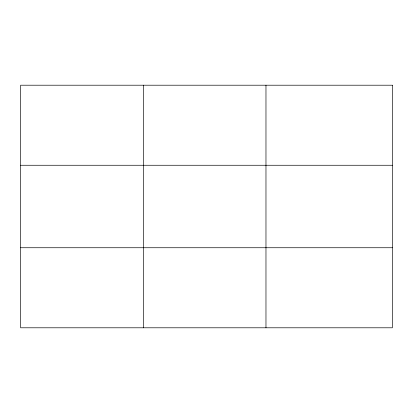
<?xml version="1.0" encoding="UTF-8"?>
<svg xmlns="http://www.w3.org/2000/svg" width="413" height="413" viewBox="0 0 413 413"><rect width="100%" height="100%" fill="white"/><g stroke="black" fill="none" stroke-linecap="round" stroke-linejoin="round"><path stroke-width="0.62" d="M143.311 327.793L143.311 85.207M265.972 327.793L265.972 85.207M20.65 165.262L392.35 165.262M20.65 247.738L392.35 247.738M392.35 85.207L392.35 327.793L20.65 327.793L20.65 85.207L392.35 85.207"/></g></svg>
